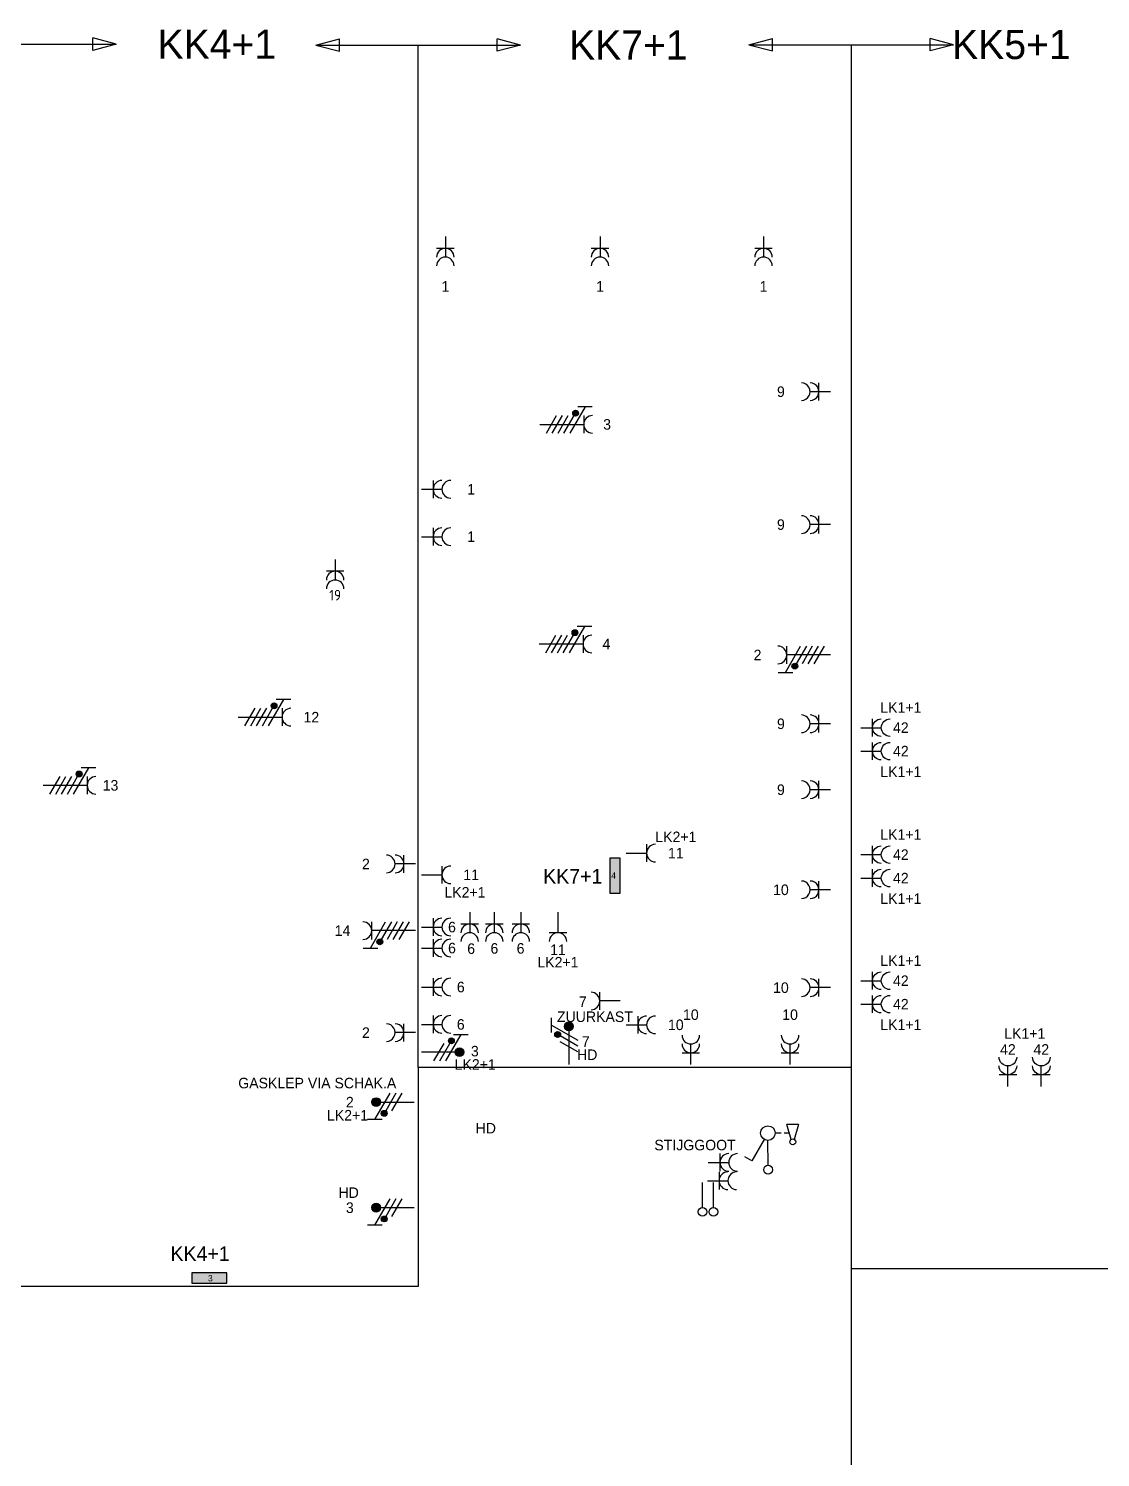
# Model space of a CAD drawing. Header units: millimetres. Extents: x -1608 to 112523, y -8311 to 74446.
# Drawn here: x 55607 to 73937, y 50000 to 74426 of the extents above; entities that cross this region are included whole.
import ezdxf
from ezdxf.enums import TextEntityAlignment as Align
from ezdxf.lldxf.tags import DXFTag

# ---------------------------------------------------------------- set-up
doc = ezdxf.new("R2010")
doc.units = ezdxf.units.MM
doc.header["$LTSCALE"] = 100
for name, color, linetype in [('EL6132--', 3, 'Continuous'), ('EL6212--', 3, 'Continuous'), ('EL6212--_S', 4, 'Continuous'), ('EL6221--', 3, 'Continuous'), ('EL6222--', 3, 'Continuous'), ('EL6311--', 3, 'Continuous'), ('EL6441--', 3, 'Continuous')]:
    doc.layers.add(name, color=color, linetype=linetype)
doc.styles.add('buro-018', font='BUROFONT.shx', dxfattribs={"height": 180})
doc.styles.add('BURO-025', font='BUROFONT.shx', dxfattribs={"height": 250})
doc.styles.add('BURO-035', font='BUROFONT.shx', dxfattribs={"height": 350})
doc.styles.add('STABICAD-012', font='ISOCP.SHX', dxfattribs={"height": 1.2})
doc.styles.add('STABICAD-018', font='ISOCP.SHX', dxfattribs={"height": 1.8})
tags = doc.linetypes.add('CENTER', pattern=[2, 1.25, -0.25, 0.25, -0.25]).pattern_tags.tags
tags[10:11] = [DXFTag(74, 4), DXFTag(75, 0), DXFTag(340, '0'), DXFTag(46, 1.0), DXFTag(50, 0.0), DXFTag(44, 0.0), DXFTag(45, 0.0)]
tags[8:9] = [DXFTag(74, 4), DXFTag(75, 0), DXFTag(340, '0'), DXFTag(46, 1.0), DXFTag(50, 0.0), DXFTag(44, 0.0), DXFTag(45, 0.0)]
tags[6:7] = [DXFTag(74, 4), DXFTag(75, 0), DXFTag(340, '0'), DXFTag(46, 1.0), DXFTag(50, 0.0), DXFTag(44, 0.0), DXFTag(45, 0.0)]
tags[4:5] = [DXFTag(74, 4), DXFTag(75, 0), DXFTag(340, '0'), DXFTag(46, 1.0), DXFTag(50, 0.0), DXFTag(44, 0.0), DXFTag(45, 0.0)]

# ---------------------------------------------------------------- blocks, each defined once
blk = doc.blocks.new('1116A4C')
at = {"color": 0, "linetype": 'Continuous'}
for p, q in [((-5, 4), (-5, 1)), ((5, 4), (-5, 4)), ((-5, 1), (5, 1)), ((5, 1), (5, 4))]:
    blk.add_line(p, q, dxfattribs=at)
blk.add_solid([(-5, 4), (-5, 1), (5, 4), (5, 1)], dxfattribs=at)
at = {"color": 0, "linetype": 'Continuous', "style": 'buro-018'}
for tag, p in [('PANEL', (0, 15)), ('CIRCUIT', (0, 9)), ('SUBCIRCUIT', (4.5, 9)), ('PANELNAME', (0, 6))]:
    blk.add_attdef(tag, text='', height=1.8, dxfattribs=at).set_placement(p, align=Align.MIDDLE)
at = {"color": 0, "linetype": 'Continuous', "style": 'buro-018', "flags": 1}
blk.add_attdef('ARTICLECODE', text='', height=1.8, dxfattribs=at).set_placement((0, 0), align=Align.MIDDLE)
at = {"layer": 'EL6311--', "color": 1, "style": 'STABICAD-012', "flags": 1}
blk.add_attdef('CASCADINGPANEL', text='', height=1.8, rotation=270, dxfattribs=at).set_placement((982.41, 492.48), align=Align.MIDDLE_CENTER)
blk = doc.blocks.new('E00078')
at = {"color": 0, "linetype": 'Continuous'}
for p, q in [((-3, 6.48), (-3, 8.98)), ((-3, 7.73), (1.5, 5.13)), ((0, 7.5), (0, 1)), ((1.5, 4.13), (-1.5, 5.87)), ((1.5, 3.13), (-1.5, 4.87))]:
    blk.add_line(p, q, dxfattribs=at)
at = {"color": 0, "const_width": 0.75}
blk.add_lwpolyline([(-0.38, 7.5, 1), (0.38, 7.5, 1)], format="xyb", close=True, dxfattribs=at)
at = {"color": 0, "linetype": 'Continuous', "const_width": 0.5}
blk.add_lwpolyline([(-2.18, 6.12, 1), (-1.68, 6.12, 1)], format="xyb", close=True, dxfattribs=at)
at = {"color": 0, "linetype": 'Continuous'}
for centre, radius in [((0, 7.5), 0.75), ((-1.93, 6.12), 0.5)]:
    blk.add_circle(centre, radius, dxfattribs=at)
at = {"color": 0, "linetype": 'Continuous', "style": 'buro-018'}
for tag, p in [('PANEL', (0, 14)), ('CIRCUIT', (0, 11)), ('SUBCIRCUIT', (4.5, 11))]:
    blk.add_attdef(tag, text='', height=1.8, dxfattribs=at).set_placement(p, align=Align.MIDDLE)
at = {"color": 0, "linetype": 'Continuous', "style": 'buro-018', "flags": 1}
for tag, p in [('POWERCODE', (13, 11)), ('ARTICLECODE', (0, 0))]:
    blk.add_attdef(tag, text='', height=1.8, dxfattribs=at).set_placement(p, align=Align.MIDDLE)
blk = doc.blocks.new('111304A')
at = {"color": 0, "linetype": 'Continuous'}
for p, q in [((-1.5, 3), (1.5, 3)), ((0, 1), (0, 4.5))]:
    blk.add_line(p, q, dxfattribs=at)
for centre in [(0, 6), (0, 4.5)]:
    blk.add_arc(centre, 1.5, 180, 0, dxfattribs=at)
at = {"color": 0, "linetype": 'Continuous', "style": 'buro-018'}
for tag, p in [('PANEL', (0, 11.5)), ('CIRCUIT', (0, 8.5)), ('SUBCIRCUIT', (4.5, 8.5))]:
    blk.add_attdef(tag, text='', height=1.8, dxfattribs=at).set_placement(p, align=Align.MIDDLE)
at = {"color": 0, "linetype": 'Continuous', "style": 'buro-018', "flags": 1}
for tag, p in [('POWERCODE', (13, 8.5)), ('ARTICLECODE', (0, 0))]:
    blk.add_attdef(tag, text='', height=1.8, dxfattribs=at).set_placement(p, align=Align.MIDDLE)
blk = doc.blocks.new('111304D')
at = {"color": 0, "linetype": 'Continuous'}
for p, q in [((-3, 9.98), (-3, 7.48)), ((-3, 8.73), (1.5, 6.13)), ((-1.5, 8.5), (1.5, 8.5)), ((0, 1), (0, 8.5)), ((1.5, 5.13), (-1.5, 6.87)), ((1.5, 4.13), (-1.5, 5.87)), ((1.5, 3.13), (-1.5, 4.87)), ((1.5, 2.13), (-1.5, 3.87))]:
    blk.add_line(p, q, dxfattribs=at)
at = {"color": 0, "linetype": 'Continuous', "const_width": 0.5}
blk.add_lwpolyline([(-1.68, 7.12, 1), (-2.18, 7.12, 1)], format="xyb", close=True, dxfattribs=at)
at = {"color": 0, "linetype": 'Continuous'}
blk.add_circle((-1.93, 7.12), 0.5, dxfattribs=at)
blk.add_arc((0, 10), 1.5, 180, 0, dxfattribs=at)
at = {"color": 0, "linetype": 'Continuous', "style": 'buro-018'}
for tag, p in [('PANEL', (0, 15.5)), ('CIRCUIT', (0, 12.5)), ('SUBCIRCUIT', (4.5, 12.5))]:
    blk.add_attdef(tag, text='', height=1.8, dxfattribs=at).set_placement(p, align=Align.MIDDLE)
at = {"color": 0, "linetype": 'Continuous', "style": 'buro-018', "flags": 1}
for tag, p in [('POWERCODE', (13, 12.5)), ('ARTICLECODE', (0, 0))]:
    blk.add_attdef(tag, text='', height=1.8, dxfattribs=at).set_placement(p, align=Align.MIDDLE)
blk = doc.blocks.new('111304')
at = {"color": 0, "linetype": 'Continuous'}
for p, q in [((-1.5, 4.5), (1.5, 4.5)), ((0, 1), (0, 4.5))]:
    blk.add_line(p, q, dxfattribs=at)
blk.add_arc((0, 6), 1.5, 180, 0, dxfattribs=at)
at = {"color": 0, "linetype": 'Continuous', "style": 'buro-018'}
for tag, p in [('PANEL', (0, 11.5)), ('CIRCUIT', (0, 8.5)), ('SUBCIRCUIT', (4.5, 8.5))]:
    blk.add_attdef(tag, text='', height=1.8, dxfattribs=at).set_placement(p, align=Align.MIDDLE)
at = {"color": 0, "linetype": 'Continuous', "style": 'buro-018', "flags": 1}
for tag, p in [('POWERCODE', (13, 8.5)), ('ARTICLECODE', (0, 0))]:
    blk.add_attdef(tag, text='', height=1.8, dxfattribs=at).set_placement(p, align=Align.MIDDLE)
blk = doc.blocks.new('1114A6')
at = {"color": 0, "linetype": 'Continuous'}
for p, q in [((-5.25, 0.75), (-4.51, 3.33)), ((-3.99, 3.33), (-3.25, 0.75)), ((-5.25, 0.75), (-3.25, 0.75)), ((-3.68, 2.25), (-2.75, 2.25)), ((-2.25, 2.25), (-1.25, 2.25))]:
    blk.add_line(p, q, dxfattribs=at)
blk.add_circle((-4.25, 3.75), 0.5, dxfattribs=at)
blk = doc.blocks.new('1114A1-SL1')
at = {"color": 0, "linetype": 'Continuous'}
for p, q in [((0.62, 3.33), (2.74, 7)), ((2.74, 7), (3.95, 6.3))]:
    blk.add_line(p, q, dxfattribs=at)
blk.add_circle((0, 2.25), 1.25, dxfattribs=at)
at = {"color": 0, "zscale": 100}
blk.add_blockref('1114A6', (0, 0), dxfattribs=at)
at = {"color": 0, "linetype": 'Continuous', "style": 'buro-018'}
blk.add_attdef('SWITCHCODE', text='', height=1.8, dxfattribs=at).set_placement((3.36, 9), align=Align.MIDDLE)
at = {"color": 0, "linetype": 'Continuous', "style": 'buro-018', "flags": 1}
blk.add_attdef('ARTICLECODE', text='', height=1.8, dxfattribs=at).set_placement((0, 0), align=Align.MIDDLE)
blk = doc.blocks.new('E00139')
at = {"color": 0, "linetype": 'Continuous'}
blk.add_line((0, 5.25), (0, 1), dxfattribs=at)
blk.add_circle((0, 6), 0.75, dxfattribs=at)
at = {"color": 7, "style": 'buro-018'}
for tag, p in [('COMMENT1', (0, 12)), ('DATACOM1', (0, 9))]:
    blk.add_attdef(tag, text='', height=1.8, dxfattribs=at).set_placement(p, align=Align.MIDDLE)
at = {"color": 0, "style": 'buro-018'}
blk.add_attdef('TEXT1', text='', height=1.8, dxfattribs=at).set_placement((2.5, 6), align=Align.MIDDLE)
at = {"color": 0, "linetype": 'Continuous', "style": 'buro-018', "flags": 1}
blk.add_attdef('ARTICLECODE', text='', height=1.8, dxfattribs=at).set_placement((0, 0), align=Align.MIDDLE)
blk = doc.blocks.new('E00128')
at = {"color": 0, "linetype": 'Continuous'}
blk.add_line((0, 5.25), (0, 1), dxfattribs=at)
blk.add_circle((0, 6), 0.75, dxfattribs=at)
at = {"color": 7, "style": 'buro-018'}
blk.add_attdef('TEXT1', text='', height=1.8, dxfattribs=at).set_placement((0, 9), align=Align.MIDDLE)
at = {"color": 0, "linetype": 'Continuous', "style": 'buro-018', "flags": 1}
blk.add_attdef('ARTICLECODE', text='', height=1.8, dxfattribs=at).set_placement((0, 0), align=Align.MIDDLE)
blk = doc.blocks.new('E00160')
at = {"color": 0, "linetype": 'Continuous'}
for p, q in [((-17.5, 0), (-13.5, 1.07)), ((-17.5, 0), (17.5, 0)), ((-17.5, 0), (-13.5, -1.07)), ((-13.5, -1.07), (-13.5, 1.07)), ((17.5, 0), (13.5, 1.07)), ((13.5, -1.07), (13.5, 1.07)), ((17.5, 0), (13.5, -1.07))]:
    blk.add_line(p, q, dxfattribs=at)
at = {"color": 0, "linetype": 'Continuous', "style": 'BURO-035'}
for tag, p in [('TEXT2', (-22.5, 0)), ('TEXT1', (22.5, 0))]:
    blk.add_attdef(tag, text='', height=3.5, dxfattribs=at).set_placement(p, align=Align.MIDDLE)

msp = doc.modelspace()

# ---------------------------------------------------------------- linework, layer by layer
at = {"layer": 'EL6212--_S', "linetype": 'CENTER'}
for p, q in [((62272, 56668), (62272, 74145)), ((69677, 74151), (69677, 17188)), ((69677, 56668), (62272, 56668)), ((62272, 56668), (62272, 52920)), ((98274, 53226), (69677, 53226)), ((62272, 52920), (55086, 52920))]:
    msp.add_line(p, q, dxfattribs=at)

# ---------------------------------------------------------------- block references
at = {"layer": 'EL6132--', "linetype": 'Continuous', "xscale": 99.99999999999999, "yscale": 99.99999999999999, "zscale": 99.99999999999999, "rotation": 180.2154227667286}
msp.add_blockref('E00128', (68251, 55519), dxfattribs=at)
at = {"layer": 'EL6212--', "linetype": 'Continuous'}
ref = msp.add_blockref('1116A4C', (65486, 59946), dxfattribs=dict(at, xscale=60, yscale=60, zscale=60, rotation=270))
ref.add_attrib('CIRCUIT', '4', dxfattribs={"layer": '0', "color": 1, "linetype": 'ByBlock', "height": 108, "style": 'buro-018'}).set_placement((65611, 59946), align=Align.MIDDLE)
ref.add_attrib('PANELNAME', 'KK7+1', dxfattribs={"layer": '0', "color": 2, "linetype": 'ByBlock', "height": 250, "style": 'BURO-025'}).set_placement((64914, 59935), align=Align.MIDDLE)
ref = msp.add_blockref('1116A4C', (58698, 52918), dxfattribs=dict(at, xscale=60, yscale=60, zscale=60))
ref.add_attrib('CIRCUIT', '3', dxfattribs={"layer": '0', "color": 1, "linetype": 'Continuous', "height": 108, "style": 'buro-018'}).set_placement((58716, 53063), align=Align.MIDDLE)
ref.add_attrib('PANELNAME', 'KK4+1', dxfattribs={"layer": '0', "color": 2, "linetype": 'Continuous', "height": 250, "style": 'BURO-025'}).set_placement((58540, 53484), align=Align.MIDDLE)
at = {"layer": 'EL6212--_S', "linetype": 'Continuous'}
ref = msp.add_blockref('E00160', (55354, 74159), dxfattribs=dict(at, xscale=100, yscale=100, zscale=100))
ref.add_attrib('TEXT1', 'KK4+1', dxfattribs={"layer": '0', "color": 4, "linetype": 'ByBlock', "height": 500, "style": 'buro-018'}).set_placement((58827, 74159), align=Align.MIDDLE)
ref.add_attrib('TEXT2', 'KK6+1/KK6A+1', dxfattribs={"layer": '0', "color": 4, "linetype": 'ByBlock', "height": 500, "style": 'buro-018'}).set_placement((50196, 74159), align=Align.MIDDLE)
ref = msp.add_blockref('E00160', (62272, 74145), dxfattribs=dict(at, xscale=100, yscale=100, zscale=100))
ref.add_attrib('TEXT1', 'KK7+1', dxfattribs={"layer": '0', "color": 4, "linetype": 'ByBlock', "height": 500, "style": 'buro-018'}).set_placement((65864, 74145), align=Align.MIDDLE)
ref = msp.add_blockref('E00160', (69677, 74151), dxfattribs=dict(at, xscale=100, yscale=100, zscale=100))
ref.add_attrib('TEXT1', 'KK5+1', dxfattribs={"layer": '0', "color": 4, "linetype": 'ByBlock', "height": 500, "style": 'buro-018'}).set_placement((72415, 74151), align=Align.MIDDLE)
at = {"layer": 'EL6221--', "linetype": 'Continuous'}
ref = msp.add_blockref('111304D', (64250, 67660), dxfattribs=dict(at, xscale=100, yscale=100, zscale=100, rotation=270))
ref.add_attrib('CIRCUIT', '3', dxfattribs={"layer": '0', "color": 1, "linetype": 'ByBlock', "height": 180, "style": 'buro-018'}).set_placement((65500, 67660), align=Align.MIDDLE)
ref = msp.add_blockref('111304D', (64239, 63906), dxfattribs=dict(at, xscale=100, yscale=100, zscale=100, rotation=270))
ref.add_attrib('CIRCUIT', '4', dxfattribs={"layer": '0', "color": 1, "linetype": 'ByBlock', "height": 180, "style": 'buro-018'}).set_placement((65489, 63906), align=Align.MIDDLE)
ref = msp.add_blockref('111304D', (69423, 63719), dxfattribs=dict(at, xscale=100, yscale=100, zscale=100, rotation=90.00000000000001))
ref.add_attrib('CIRCUIT', '2', dxfattribs={"layer": '0', "color": 1, "linetype": 'ByBlock', "height": 180, "style": 'buro-018'}).set_placement((68073, 63719), align=Align.MIDDLE)
ref = msp.add_blockref('111304D', (59093, 62656), dxfattribs=dict(at, xscale=100, yscale=100, zscale=100, rotation=269.9999166236955))
ref.add_attrib('CIRCUIT', '12', dxfattribs={"layer": '0', "color": 1, "linetype": 'ByBlock', "height": 180, "style": 'buro-018'}).set_placement((60443, 62656), align=Align.MIDDLE)
ref = msp.add_blockref('111304D', (55759, 61490), dxfattribs=dict(at, xscale=100, yscale=100, zscale=100, rotation=270))
ref.add_attrib('CIRCUIT', '13', dxfattribs={"layer": '0', "color": 1, "linetype": 'ByBlock', "height": 180, "style": 'buro-018'}).set_placement((57009, 61490), align=Align.MIDDLE)
ref = msp.add_blockref('111304D', (62326, 59006), dxfattribs=dict(at, xscale=100, yscale=100, zscale=100, rotation=90.00000000000001))
ref.add_attrib('CIRCUIT', '14', dxfattribs={"layer": '0', "color": 1, "linetype": 'ByBlock', "height": 180, "style": 'buro-018'}).set_placement((60976, 59006), align=Align.MIDDLE)
at = {"layer": 'EL6222--', "linetype": 'Continuous'}
ref = msp.add_blockref('111304A', (62735, 70969), dxfattribs=dict(at, xscale=100, yscale=100, zscale=100, rotation=180.000041686542))
ref.add_attrib('CIRCUIT', '1', dxfattribs={"layer": '0', "color": 1, "linetype": 'ByBlock', "height": 180, "style": 'buro-018'}).set_placement((62735, 70019), align=Align.MIDDLE)
ref = msp.add_blockref('111304A', (65380, 70969), dxfattribs=dict(at, xscale=100, yscale=100, zscale=100, rotation=180.0000833730839))
ref.add_attrib('CIRCUIT', '1', dxfattribs={"layer": '0', "color": 1, "linetype": 'ByBlock', "height": 180, "style": 'buro-018'}).set_placement((65380, 70019), align=Align.MIDDLE)
ref = msp.add_blockref('111304A', (68176, 70969), dxfattribs=dict(at, xscale=99.99999999999999, yscale=99.99999999999999, zscale=99.99999999999999, rotation=179.999916626916))
ref.add_attrib('CIRCUIT', '1', dxfattribs={"layer": '0', "color": 1, "linetype": 'ByBlock', "height": 180, "style": 'buro-018'}).set_placement((68176, 70019), align=Align.MIDDLE)
ref = msp.add_blockref('111304A', (69423, 68219), dxfattribs=dict(at, xscale=100, yscale=100, zscale=100, rotation=90.00008337630442))
ref.add_attrib('CIRCUIT', '9', dxfattribs={"layer": '0', "color": 1, "linetype": 'ByBlock', "height": 180, "style": 'buro-018'}).set_placement((68473, 68219), align=Align.MIDDLE)
ref = msp.add_blockref('111304A', (62226, 66551), dxfattribs=dict(at, xscale=100, yscale=100, zscale=100, rotation=270))
ref.add_attrib('CIRCUIT', '1', dxfattribs={"layer": '0', "color": 1, "linetype": 'ByBlock', "height": 180, "style": 'buro-018'}).set_placement((63176, 66551), align=Align.MIDDLE)
ref = msp.add_blockref('111304A', (69423, 65947), dxfattribs=dict(at, xscale=100, yscale=100, zscale=100, rotation=90.00000000000001))
ref.add_attrib('CIRCUIT', '9', dxfattribs={"layer": '0', "color": 1, "linetype": 'ByBlock', "height": 180, "style": 'buro-018'}).set_placement((68473, 65947), align=Align.MIDDLE)
ref = msp.add_blockref('111304A', (62226, 65740), dxfattribs=dict(at, xscale=100, yscale=100, zscale=100, rotation=270.0001667523662))
ref.add_attrib('CIRCUIT', '1', dxfattribs={"layer": '0', "color": 1, "linetype": 'ByBlock', "height": 180, "style": 'buro-018'}).set_placement((63176, 65740), align=Align.MIDDLE)
ref = msp.add_blockref('111304A', (60850, 65449), dxfattribs=dict(at, xscale=100, yscale=100, zscale=100, rotation=180))
ref.add_attrib('CIRCUIT', '19', dxfattribs={"layer": '0', "color": 1, "linetype": 'Continuous', "height": 180, "style": 'STABICAD-018'}).set_placement((60850, 64741), align=Align.MIDDLE)
ref = msp.add_blockref('111304A', (69740, 62475), dxfattribs=dict(at, xscale=-100, yscale=100, zscale=100, rotation=270))
ref.add_attrib('CIRCUIT', '42', dxfattribs={"layer": '0', "color": 1, "linetype": 'Continuous', "height": 180, "style": 'buro-018'}).set_placement((70524, 62477), align=Align.MIDDLE)
ref.add_attrib('PANEL', 'LK1+1', dxfattribs={"layer": '0', "color": 1, "linetype": 'Continuous', "height": 180, "style": 'buro-018'}).set_placement((70524, 62819), align=Align.MIDDLE)
ref = msp.add_blockref('111304A', (69423, 62542), dxfattribs=dict(at, xscale=100, yscale=100, zscale=100, rotation=90.00000000000001))
ref.add_attrib('CIRCUIT', '9', dxfattribs={"layer": '0', "color": 1, "linetype": 'ByBlock', "height": 180, "style": 'buro-018'}).set_placement((68473, 62542), align=Align.MIDDLE)
ref = msp.add_blockref('111304A', (69740, 62074), dxfattribs=dict(at, xscale=-100, yscale=100, zscale=100, rotation=270))
ref.add_attrib('CIRCUIT', '42', dxfattribs={"layer": '0', "color": 1, "linetype": 'Continuous', "height": 180, "style": 'buro-018'}).set_placement((70524, 62076), align=Align.MIDDLE)
ref.add_attrib('PANEL', 'LK1+1', dxfattribs={"layer": '0', "color": 1, "linetype": 'Continuous', "height": 180, "style": 'buro-018'}).set_placement((70524, 61722), align=Align.MIDDLE)
ref = msp.add_blockref('111304A', (69423, 61415), dxfattribs=dict(at, xscale=100, yscale=100, zscale=100, rotation=89.99991662369563))
ref.add_attrib('CIRCUIT', '9', dxfattribs={"layer": '0', "color": 1, "linetype": 'ByBlock', "height": 180, "style": 'buro-018'}).set_placement((68473, 61415), align=Align.MIDDLE)
ref = msp.add_blockref('111304', (65726, 60331), dxfattribs=dict(at, xscale=100, yscale=100, zscale=100, rotation=270.0000833763651))
ref.add_attrib('CIRCUIT', '11', dxfattribs={"layer": '0', "color": 1, "linetype": 'ByBlock', "height": 180, "style": 'buro-018'}).set_placement((66676, 60331), align=Align.MIDDLE)
ref.add_attrib('PANEL', 'LK2+1', dxfattribs={"layer": '0', "color": 1, "linetype": 'ByBlock', "height": 180, "style": 'buro-018'}).set_placement((66677, 60610), align=Align.MIDDLE)
ref = msp.add_blockref('111304A', (69740, 60305), dxfattribs=dict(at, xscale=-100, yscale=100, zscale=100, rotation=270))
ref.add_attrib('CIRCUIT', '42', dxfattribs={"layer": '0', "color": 1, "linetype": 'Continuous', "height": 180, "style": 'buro-018'}).set_placement((70524, 60306), align=Align.MIDDLE)
ref.add_attrib('PANEL', 'LK1+1', dxfattribs={"layer": '0', "color": 1, "linetype": 'Continuous', "height": 180, "style": 'buro-018'}).set_placement((70524, 60648), align=Align.MIDDLE)
ref = msp.add_blockref('111304A', (62326, 60146), dxfattribs=dict(at, xscale=100, yscale=100, zscale=100, rotation=90.00008337624371))
ref.add_attrib('CIRCUIT', '2', dxfattribs={"layer": '0', "color": 1, "linetype": 'ByBlock', "height": 180, "style": 'buro-018'}).set_placement((61376, 60146), align=Align.MIDDLE)
ref = msp.add_blockref('111304', (62226, 59960), dxfattribs=dict(at, xscale=100, yscale=100, zscale=100, rotation=270))
ref.add_attrib('CIRCUIT', '11', dxfattribs={"layer": '0', "color": 1, "linetype": 'ByBlock', "height": 180, "style": 'buro-018'}).set_placement((63176, 59960), align=Align.MIDDLE)
ref.add_attrib('PANEL', 'LK2+1', dxfattribs={"layer": '0', "color": 1, "linetype": 'ByBlock', "height": 180, "style": 'buro-018'}).set_placement((63070, 59662), align=Align.MIDDLE)
ref = msp.add_blockref('111304A', (69423, 59704), dxfattribs=dict(at, xscale=100, yscale=100, zscale=100, rotation=89.99991662369563))
ref.add_attrib('CIRCUIT', '10', dxfattribs={"layer": '0', "color": 1, "linetype": 'ByBlock', "height": 180, "style": 'buro-018'}).set_placement((68473, 59704), align=Align.MIDDLE)
ref = msp.add_blockref('111304A', (69740, 59904), dxfattribs=dict(at, xscale=-100, yscale=100, zscale=100, rotation=270))
ref.add_attrib('CIRCUIT', '42', dxfattribs={"layer": '0', "color": 1, "linetype": 'Continuous', "height": 180, "style": 'buro-018'}).set_placement((70524, 59905), align=Align.MIDDLE)
ref.add_attrib('PANEL', 'LK1+1', dxfattribs={"layer": '0', "color": 1, "linetype": 'Continuous', "height": 180, "style": 'buro-018'}).set_placement((70524, 59552), align=Align.MIDDLE)
ref = msp.add_blockref('111304A', (62226, 59067), dxfattribs=dict(at, xscale=100, yscale=100, zscale=100, rotation=270))
ref.add_attrib('CIRCUIT', '6', dxfattribs={"layer": '0', "color": 1, "linetype": 'ByBlock', "height": 180, "style": 'buro-018'}).set_placement((62848, 59067), align=Align.MIDDLE)
ref = msp.add_blockref('111304A', (63151, 59419), dxfattribs=dict(at, xscale=100, yscale=100, zscale=100, rotation=180.0000833730839))
ref.add_attrib('CIRCUIT', '6', dxfattribs={"layer": '0', "color": 1, "linetype": 'ByBlock', "height": 180, "style": 'buro-018'}).set_placement((63176, 58698), align=Align.MIDDLE)
ref = msp.add_blockref('111304A', (63571, 59419), dxfattribs=dict(at, xscale=100, yscale=100, zscale=100, rotation=180))
ref.add_attrib('CIRCUIT', '6', dxfattribs={"layer": '0', "color": 1, "linetype": 'ByBlock', "height": 180, "style": 'buro-018'}).set_placement((63573, 58702), align=Align.MIDDLE)
ref = msp.add_blockref('111304A', (64026, 59419), dxfattribs=dict(at, xscale=100, yscale=100, zscale=100, rotation=180))
ref.add_attrib('CIRCUIT', '6', dxfattribs={"layer": '0', "color": 1, "linetype": 'ByBlock', "height": 180, "style": 'buro-018'}).set_placement((64021, 58702), align=Align.MIDDLE)
ref = msp.add_blockref('111304', (64660, 59419), dxfattribs=dict(at, xscale=100, yscale=100, zscale=100, rotation=180.000041686542))
ref.add_attrib('CIRCUIT', '11', dxfattribs={"layer": '0', "color": 1, "linetype": 'ByBlock', "height": 180, "style": 'buro-018'}).set_placement((64660, 58679), align=Align.MIDDLE)
ref.add_attrib('PANEL', 'LK2+1', dxfattribs={"layer": '0', "color": 1, "linetype": 'ByBlock', "height": 180, "style": 'buro-018'}).set_placement((64660, 58467), align=Align.MIDDLE)
ref = msp.add_blockref('111304A', (62226, 58708), dxfattribs=dict(at, xscale=100, yscale=100, zscale=100, rotation=270))
ref.add_attrib('CIRCUIT', '6', dxfattribs={"layer": '0', "color": 1, "linetype": 'ByBlock', "height": 180, "style": 'buro-018'}).set_placement((62848, 58708), align=Align.MIDDLE)
ref = msp.add_blockref('111304A', (69740, 58149), dxfattribs=dict(at, xscale=-100, yscale=100, zscale=100, rotation=270))
ref.add_attrib('CIRCUIT', '42', dxfattribs={"layer": '0', "color": 1, "linetype": 'Continuous', "height": 180, "style": 'buro-018'}).set_placement((70524, 58151), align=Align.MIDDLE)
ref.add_attrib('PANEL', 'LK1+1', dxfattribs={"layer": '0', "color": 1, "linetype": 'Continuous', "height": 180, "style": 'buro-018'}).set_placement((70524, 58493), align=Align.MIDDLE)
ref = msp.add_blockref('111304A', (62226, 58042), dxfattribs=dict(at, xscale=100, yscale=100, zscale=100, rotation=270))
ref.add_attrib('CIRCUIT', '6', dxfattribs={"layer": '0', "color": 1, "linetype": 'ByBlock', "height": 180, "style": 'buro-018'}).set_placement((62998, 58042), align=Align.MIDDLE)
ref = msp.add_blockref('111304A', (69423, 58031), dxfattribs=dict(at, xscale=100, yscale=100, zscale=100, rotation=89.99983324739117))
ref.add_attrib('CIRCUIT', '10', dxfattribs={"layer": '0', "color": 1, "linetype": 'ByBlock', "height": 180, "style": 'buro-018'}).set_placement((68473, 58031), align=Align.MIDDLE)
ref = msp.add_blockref('111304', (65826, 57803), dxfattribs=dict(at, xscale=100, yscale=100, zscale=100, rotation=90.00000000000001))
ref.add_attrib('CIRCUIT', '7', dxfattribs={"layer": '0', "color": 1, "linetype": 'ByBlock', "height": 180, "style": 'buro-018'}).set_placement((65086, 57791), align=Align.MIDDLE)
ref.add_attrib('POWERCODE', 'ZUURKAST', dxfattribs={"layer": '0', "color": 1, "linetype": 'ByBlock', "height": 180, "style": 'buro-018'}).set_placement((65292, 57534), align=Align.MIDDLE)
ref = msp.add_blockref('111304A', (69740, 57748), dxfattribs=dict(at, xscale=-100, yscale=100, zscale=100, rotation=270))
ref.add_attrib('CIRCUIT', '42', dxfattribs={"layer": '0', "color": 1, "linetype": 'Continuous', "height": 180, "style": 'buro-018'}).set_placement((70524, 57750), align=Align.MIDDLE)
ref.add_attrib('PANEL', 'LK1+1', dxfattribs={"layer": '0', "color": 1, "linetype": 'Continuous', "height": 180, "style": 'buro-018'}).set_placement((70524, 57397), align=Align.MIDDLE)
ref = msp.add_blockref('111304A', (66933, 56619), dxfattribs=dict(at, xscale=100, yscale=100, zscale=100))
ref.add_attrib('CIRCUIT', '10', dxfattribs={"layer": '0', "color": 1, "linetype": 'ByBlock', "height": 180, "style": 'buro-018'}).set_placement((66933, 57569), align=Align.MIDDLE)
ref = msp.add_blockref('111304A', (68630, 56619), dxfattribs=dict(at, xscale=100, yscale=100, zscale=100))
ref.add_attrib('CIRCUIT', '10', dxfattribs={"layer": '0', "color": 1, "linetype": 'ByBlock', "height": 180, "style": 'buro-018'}).set_placement((68630, 57569), align=Align.MIDDLE)
ref = msp.add_blockref('111304A', (62326, 57263), dxfattribs=dict(at, xscale=99.99999999999999, yscale=99.99999999999999, zscale=99.99999999999999, rotation=89.99991662381694))
ref.add_attrib('CIRCUIT', '2', dxfattribs={"layer": '0', "color": 1, "linetype": 'ByBlock', "height": 180, "style": 'buro-018'}).set_placement((61376, 57263), align=Align.MIDDLE)
ref = msp.add_blockref('111304A', (62226, 57403), dxfattribs=dict(at, xscale=100, yscale=100, zscale=100, rotation=270))
ref.add_attrib('CIRCUIT', '6', dxfattribs={"layer": '0', "color": 1, "linetype": 'ByBlock', "height": 180, "style": 'buro-018'}).set_placement((62998, 57403), align=Align.MIDDLE)
ref = msp.add_blockref('E00078', (64848, 56619), dxfattribs=dict(at, xscale=100, yscale=100, zscale=100))
ref.add_attrib('CIRCUIT', '7', dxfattribs={"layer": '0', "color": 1, "linetype": 'ByBlock', "height": 180, "style": 'buro-018'}).set_placement((65136, 57109), align=Align.MIDDLE)
ref.add_attrib('POWERCODE', 'HD', dxfattribs={"layer": '0', "color": 1, "linetype": 'ByBlock', "height": 180, "style": 'buro-018'}).set_placement((65161, 56884), align=Align.MIDDLE)
ref = msp.add_blockref('111304A', (65726, 57396), dxfattribs=dict(at, xscale=100, yscale=100, zscale=100, rotation=270))
ref.add_attrib('CIRCUIT', '10', dxfattribs={"layer": '0', "color": 1, "linetype": 'ByBlock', "height": 180, "style": 'buro-018'}).set_placement((66676, 57396), align=Align.MIDDLE)
ref = msp.add_blockref('E00078', (62226, 56928), dxfattribs=dict(at, xscale=100, yscale=100, zscale=100, rotation=270.0000833763044))
ref.add_attrib('CIRCUIT', '3', dxfattribs={"layer": '0', "color": 1, "linetype": 'ByBlock', "height": 180, "style": 'buro-018'}).set_placement((63239, 56946), align=Align.MIDDLE)
ref.add_attrib('PANEL', 'LK2+1', dxfattribs={"layer": '0', "color": 1, "linetype": 'ByBlock', "height": 180, "style": 'buro-018'}).set_placement((63245, 56719), align=Align.MIDDLE)
ref.add_attrib('POWERCODE', 'HD', dxfattribs={"layer": '0', "color": 1, "linetype": 'ByBlock', "height": 180, "style": 'buro-018'}).set_placement((63426, 55628), align=Align.MIDDLE)
ref = msp.add_blockref('111304A', (72926, 56242), dxfattribs=dict(at, xscale=-100, yscale=100, zscale=100))
ref.add_attrib('CIRCUIT', '42', dxfattribs={"layer": '0', "color": 1, "linetype": 'Continuous', "height": 180, "style": 'buro-018'}).set_placement((72926, 56976), align=Align.MIDDLE)
ref.add_attrib('PANEL', 'LK1+1', dxfattribs={"layer": '0', "color": 1, "linetype": 'Continuous', "height": 180, "style": 'buro-018'}).set_placement((72643, 57247), align=Align.MIDDLE)
ref = msp.add_blockref('111304A', (72355, 56242), dxfattribs=dict(at, xscale=-100, yscale=100, zscale=100))
ref.add_attrib('CIRCUIT', '42', dxfattribs={"layer": '0', "color": 1, "linetype": 'Continuous', "height": 180, "style": 'buro-018'}).set_placement((72355, 56976), align=Align.MIDDLE)
ref = msp.add_blockref('E00078', (62301, 56075), dxfattribs=dict(at, xscale=100, yscale=100, zscale=100, rotation=90.00000000000001))
ref.add_attrib('CIRCUIT', '2', dxfattribs={"layer": '0', "color": 1, "linetype": 'ByBlock', "height": 180, "style": 'buro-018'}).set_placement((61101, 56075), align=Align.MIDDLE)
ref.add_attrib('PANEL', 'LK2+1', dxfattribs={"layer": '0', "color": 1, "linetype": 'ByBlock', "height": 180, "style": 'buro-018'}).set_placement((61062, 55851), align=Align.MIDDLE)
at = {"layer": 'EL6222--', "linetype": 'Continuous', "xscale": 100, "yscale": 100, "zscale": 100, "rotation": 270}
for p in [(67130, 55043), (67116, 54730)]:
    msp.add_blockref('111304A', p, dxfattribs=at)
at = {"layer": 'EL6222--', "linetype": 'Continuous'}
ref = msp.add_blockref('E00078', (62301, 54270), dxfattribs=dict(at, xscale=100, yscale=100, zscale=100, rotation=90.00000000000001))
ref.add_attrib('CIRCUIT', '3', dxfattribs={"layer": '0', "color": 1, "linetype": 'ByBlock', "height": 180, "style": 'buro-018'}).set_placement((61101, 54270), align=Align.MIDDLE)
ref.add_attrib('POWERCODE', 'HD', dxfattribs={"layer": '0', "color": 1, "linetype": 'ByBlock', "height": 180, "style": 'buro-018'}).set_placement((61081, 54527), align=Align.MIDDLE)
at = {"layer": 'EL6311--', "linetype": 'Continuous', "xscale": 100, "yscale": 100, "zscale": 100, "rotation": 180}
msp.add_blockref('1114A1-SL1', (68251, 55769), dxfattribs=at)
at = {"layer": 'EL6441--', "linetype": 'Continuous', "xscale": 100, "yscale": 100, "zscale": 100, "rotation": 180}
for p in [(67133, 54798), (67319, 54798)]:
    msp.add_blockref('E00139', p, dxfattribs=at)

# ---------------------------------------------------------------- texts
at = {"layer": 'EL6222--', "color": 1, "style": 'buro-018'}
for s, p in [('GASKLEP VIA SCHAK.A', (59193, 56310)), ('STIJGGOOT', (66309, 55250))]:
    msp.add_text(s, height=180, dxfattribs=at).set_placement(p)

doc.saveas('drawing.dxf')
